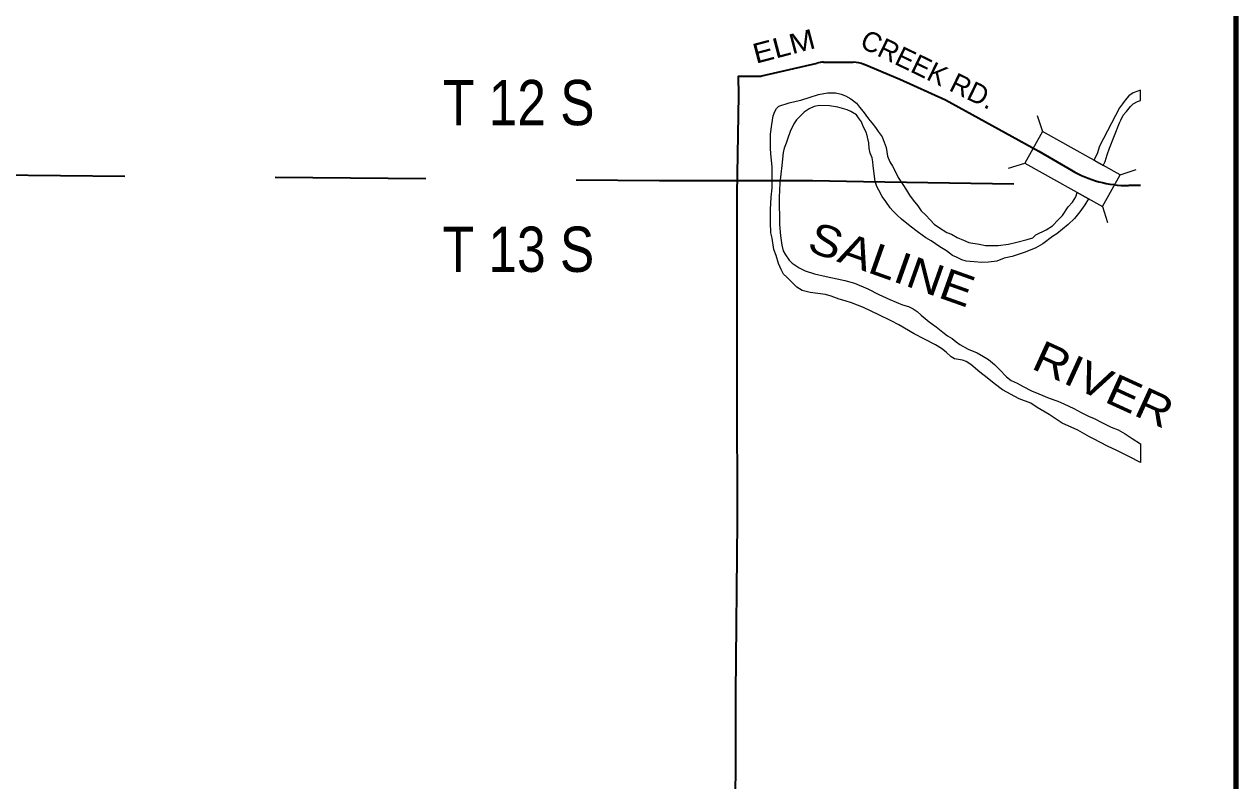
# Model space of a CAD drawing. Extents: x 216.56 to 220.49, y 46.02 to 49.94.
# Drawn here: x 219.64 to 220.445, y 46.839 to 47.343 of the extents above; entities that cross this region are included whole.
import ezdxf
from ezdxf.enums import TextEntityAlignment as Align

# ---------------------------------------------------------------- set-up
doc = ezdxf.new("R2010")
doc.units = 0
doc.header["$LTSCALE"] = 0.0075
doc.linetypes.add('DOT_DASHED', pattern=[7.7, 5, -1.2, 0.3, -1.2])
for name, color, linetype, lineweight in [('14', 7, 'Continuous', 35), ('2', 7, 'DOT_DASHED', 35), ('21', 7, 'Continuous', 13), ('25', 7, 'Continuous', 25), ('48', 7, 'Continuous', 106)]:
    doc.layers.add(name, color=color, linetype=linetype, lineweight=lineweight)
for name, color, linetype in [('29', 7, 'Continuous'), ('46', 7, 'Continuous'), ('49', 7, 'Continuous')]:
    doc.layers.add(name, color=color, linetype=linetype)

msp = doc.modelspace()

# ---------------------------------------------------------------- linework, layer by layer
at = {"layer": '14'}
for p, q in [((220.130303, 47.308144), (220.167045, 47.316667)), ((220.171212, 47.317235), (220.191098, 47.317235)), ((220.382008, 47.235227), (220.374242, 47.235227))]:
    msp.add_line(p, q, dxfattribs=at)
for points in [[(220.198295, 47.315909), (220.222159, 47.306061), (220.252462, 47.292235)], [(220.113068, 46.333144), (220.1125, 46.457197), (220.112689, 46.55322), (220.113636, 46.67822), (220.113636, 46.748485), (220.112689, 46.78125), (220.113068, 46.897538), (220.114205, 47.011932), (220.114015, 47.101894), (220.113826, 47.229545), (220.114962, 47.295265), (220.114773, 47.307955), (220.12803, 47.307955)], [(220.252462, 47.292235), (220.314583, 47.258144), (220.336174, 47.245455)]]:
    msp.add_lwpolyline(points, dxfattribs=at)
for centre, radius, start, end in [((220.171207, 47.298295), 0.018939, 90, 102.94084), ((220.191126, 47.298295), 0.018939, 67.93865, 90), ((220.128074, 47.317424), 0.00947, 270, 283.57989), ((220.374152, 47.310985), 0.075758, 239.92063, 270)]:
    msp.add_arc(centre, radius, start, end, dxfattribs=at)
at = {"layer": '2'}
msp.add_line((219.406818, 47.244129), (220.062311, 47.238636), dxfattribs=at)
msp.add_lwpolyline([(220.062311, 47.238636), (220.15, 47.238636), (220.164015, 47.238636), (220.197917, 47.238068), (220.330871, 47.235795)], dxfattribs=at)
at = {"layer": '21'}
for p, q in [((220.313447, 47.281818), (220.316856, 47.271212)), ((220.294318, 47.24678), (220.305114, 47.250189)), ((220.368561, 47.242424), (220.379167, 47.245833)), ((220.356818, 47.221402), (220.360227, 47.210795))]:
    msp.add_line(p, q, dxfattribs=at)
msp.add_lwpolyline([(220.368561, 47.242424), (220.316856, 47.271212), (220.305114, 47.250189), (220.356818, 47.221402)], close=True, dxfattribs=at)
at = {"layer": '25'}
for points in [[(220.368182, 47.277083), (220.368939, 47.278788), (220.370644, 47.282008), (220.372727, 47.28447), (220.375379, 47.287879), (220.377273, 47.289583), (220.380114, 47.291098), (220.382008, 47.291856), (220.382008, 47.298674)], [(220.382008, 47.298674), (220.379735, 47.297917), (220.377273, 47.29697)], [(220.136174, 47.259848), (220.136174, 47.269508), (220.136932, 47.275758), (220.137879, 47.281629), (220.139015, 47.28447), (220.139962, 47.286553), (220.141667, 47.288068), (220.148485, 47.290341)], [(220.148485, 47.290341), (220.15303, 47.291288), (220.15625, 47.292045), (220.1625, 47.293939), (220.167992, 47.295833), (220.173864, 47.29697), (220.179356, 47.29697), (220.182955, 47.296023), (220.185985, 47.294886), (220.189394, 47.292992), (220.193182, 47.290152), (220.195265, 47.287311)], [(220.377273, 47.29697), (220.374432, 47.294886), (220.37197, 47.292045), (220.370076, 47.289583), (220.368182, 47.286932)], [(220.193182, 47.282197), (220.189583, 47.28447), (220.187121, 47.285606), (220.180871, 47.287311), (220.175379, 47.288258), (220.16875, 47.288447), (220.165152, 47.287879), (220.161742, 47.286174), (220.158523, 47.284091), (220.155492, 47.28125), (220.153409, 47.278977), (220.151515, 47.276326)], [(220.201515, 47.263636), (220.199811, 47.270265), (220.197727, 47.274621), (220.196591, 47.277652), (220.194697, 47.280303), (220.193182, 47.282197)], [(220.195265, 47.287311), (220.197727, 47.28447), (220.201326, 47.279545), (220.203409, 47.277083), (220.205871, 47.273864), (220.207765, 47.271212), (220.210227, 47.267614), (220.211553, 47.264015)], [(220.368182, 47.286932), (220.354735, 47.261364), (220.35322, 47.25625), (220.351136, 47.252083), (220.357386, 47.248674)], [(220.151515, 47.276326), (220.149053, 47.271212), (220.147348, 47.266098), (220.146402, 47.263447), (220.145265, 47.260038), (220.144508, 47.257197)], [(220.357386, 47.248674), (220.358712, 47.251326), (220.360038, 47.255682), (220.361553, 47.260227), (220.368182, 47.277083)], [(220.136553, 47.227462), (220.137121, 47.233712), (220.137121, 47.240909), (220.137121, 47.247538), (220.136364, 47.256629), (220.136174, 47.259848)], [(220.205682, 47.238068), (220.204356, 47.248485), (220.204167, 47.250947), (220.203598, 47.253598), (220.202273, 47.256818), (220.201705, 47.259848), (220.201515, 47.263636)], [(220.211553, 47.264015), (220.212879, 47.260606), (220.213826, 47.254735), (220.21553, 47.251136), (220.217235, 47.248106), (220.219129, 47.244318), (220.221023, 47.24053)], [(220.144508, 47.257197), (220.143561, 47.248674), (220.142235, 47.237121), (220.141856, 47.227273)], [(220.217424, 47.218371), (220.21572, 47.220455), (220.212689, 47.224621), (220.210417, 47.22803), (220.208144, 47.232197), (220.206818, 47.234659), (220.205682, 47.238068)], [(220.221023, 47.24053), (220.224053, 47.235985), (220.226515, 47.232197), (220.228409, 47.228977), (220.230871, 47.225568), (220.234091, 47.22178), (220.236364, 47.218561)], [(220.137121, 47.200189), (220.136364, 47.203788), (220.135985, 47.210606), (220.136174, 47.219318), (220.136553, 47.227462)], [(220.141856, 47.227273), (220.142045, 47.20928), (220.142614, 47.201894)], [(220.323485, 47.208523), (220.327462, 47.2125), (220.330303, 47.215341), (220.334091, 47.221212), (220.336932, 47.224242), (220.339015, 47.227841), (220.339962, 47.230682), (220.347538, 47.226515)], [(220.347538, 47.226515), (220.345076, 47.222348), (220.341667, 47.217803), (220.338258, 47.213447), (220.333902, 47.20947)], [(220.223106, 47.212879), (220.220265, 47.21553), (220.217424, 47.218371)], [(220.236364, 47.218561), (220.239394, 47.21553), (220.242235, 47.2125), (220.244886, 47.209659), (220.247727, 47.207576), (220.253409, 47.203977), (220.256439, 47.202841), (220.260227, 47.200758), (220.264394, 47.198864), (220.267992, 47.197348), (220.274811, 47.196212)], [(220.25303, 47.191856), (220.248674, 47.194508), (220.242803, 47.198485), (220.239394, 47.200568), (220.23447, 47.203977), (220.228977, 47.208333), (220.223106, 47.212879)], [(220.333902, 47.20947), (220.326515, 47.20322), (220.323674, 47.201326), (220.317235, 47.196591), (220.3125, 47.19375), (220.305492, 47.190909)], [(220.142614, 47.201894), (220.143561, 47.195644), (220.144508, 47.191856), (220.146023, 47.189205), (220.148485, 47.185606), (220.150568, 47.183712)], [(220.310417, 47.200568), (220.3125, 47.202462), (220.319318, 47.205871), (220.323485, 47.208523)], [(220.149621, 47.171591), (220.14697, 47.174242), (220.144697, 47.176326), (220.143182, 47.179356), (220.141477, 47.183333), (220.139773, 47.188826), (220.138258, 47.192803), (220.137121, 47.200189)], [(220.274811, 47.196212), (220.278977, 47.195455), (220.2875, 47.195455), (220.294318, 47.196402), (220.299811, 47.197538), (220.306818, 47.199432), (220.310417, 47.200568)], [(220.305492, 47.190909), (220.29678, 47.188068), (220.291477, 47.186932), (220.286553, 47.185038), (220.281061, 47.18428), (220.276515, 47.184091), (220.271591, 47.18447), (220.266288, 47.185038), (220.263258, 47.185985), (220.259848, 47.187689), (220.257008, 47.188826), (220.25303, 47.191856)], [(220.150568, 47.183712), (220.155114, 47.180492), (220.159091, 47.178598), (220.165341, 47.176515), (220.173106, 47.174811), (220.180492, 47.173295), (220.185606, 47.172159), (220.191856, 47.170265)], [(220.189962, 47.157386), (220.185795, 47.158712), (220.181818, 47.159659), (220.176515, 47.161742), (220.172538, 47.162879), (220.167614, 47.163447), (220.1625, 47.164205), (220.157197, 47.16553), (220.153598, 47.167614), (220.149621, 47.171591)], [(220.191856, 47.170265), (220.200758, 47.166667), (220.208144, 47.162879), (220.21553, 47.15947), (220.223864, 47.156061), (220.227841, 47.154924), (220.230871, 47.15322), (220.233523, 47.151515)], [(220.216288, 47.145265), (220.208144, 47.149242), (220.197917, 47.154167), (220.189962, 47.157386)], [(220.258523, 47.120076), (220.25625, 47.121402), (220.252841, 47.124432), (220.249811, 47.126894), (220.245833, 47.129356), (220.238447, 47.133144), (220.231629, 47.136742), (220.221402, 47.142614), (220.216288, 47.145265)], [(220.233523, 47.151515), (220.236364, 47.149053), (220.241667, 47.144697), (220.246212, 47.141288), (220.250568, 47.137879), (220.253788, 47.135417), (220.256818, 47.133523), (220.25947, 47.131439), (220.261932, 47.129545)], [(220.261932, 47.129545), (220.267614, 47.126515), (220.273485, 47.124053), (220.277652, 47.121591), (220.281061, 47.119508), (220.285038, 47.116288), (220.288447, 47.112879), (220.292992, 47.108144), (220.296212, 47.105682), (220.3, 47.103788), (220.303977, 47.101705)], [(220.290341, 47.099432), (220.284848, 47.103598), (220.280114, 47.107386), (220.275379, 47.111174), (220.269318, 47.116288), (220.266098, 47.118182), (220.263636, 47.119129), (220.258523, 47.120076)], [(220.321402, 47.082955), (220.313447, 47.087689), (220.309091, 47.09053), (220.301326, 47.093371), (220.290341, 47.099432)], [(220.303977, 47.101705), (220.309659, 47.098674), (220.314583, 47.09678), (220.321402, 47.093939), (220.327083, 47.091856), (220.331061, 47.090152)], [(220.331061, 47.090152), (220.337689, 47.087121), (220.342614, 47.08428), (220.347917, 47.081629), (220.350758, 47.080492)], [(220.350758, 47.066856), (220.348106, 47.068182), (220.340341, 47.072538), (220.329924, 47.077273), (220.321402, 47.082955)], [(220.350758, 47.080492), (220.357197, 47.077273), (220.362689, 47.074621), (220.367235, 47.072727), (220.37197, 47.070076), (220.376515, 47.067045), (220.382008, 47.063447), (220.382008, 47.051136)], [(220.382008, 47.051136), (220.374811, 47.054924), (220.366288, 47.059091), (220.360227, 47.061932), (220.350758, 47.066856)]]:
    msp.add_lwpolyline(points, dxfattribs=at)
at = {"layer": '48'}
msp.add_lwpolyline([(216.562879, 46.060417), (216.562879, 49.942992), (220.445455, 49.942992), (220.445455, 46.060417)], close=True, dxfattribs=at)

# ---------------------------------------------------------------- texts
at = {"layer": '29', "width": 1.15}
for s, rotation, p in [('SALINE', 340.463, (220.213183, 47.173065)), ('RIVER', 335.501, (220.353256, 47.09363))]:
    msp.add_text(s, height=0.02083, rotation=rotation, dxfattribs=at).set_placement(p, align=Align.CENTER)
at = {"layer": '46', "width": 0.85}
for s, p in [('T 12 S', (219.968655, 47.275379)), ('T 13 S', (219.968466, 47.177841))]:
    msp.add_text(s, height=0.03011, dxfattribs=at).set_placement(p, align=Align.CENTER)
at = {"layer": '49', "width": 1.15}
msp.add_text('ELM', height=0.01326, rotation=14.714, dxfattribs=at).set_placement((220.146612, 47.321516), align=Align.CENTER)
at = {"layer": '49'}
msp.add_text('CREEK RD.', height=0.01326, rotation=334.132, dxfattribs=at).set_placement((220.238112, 47.30652), align=Align.CENTER)

doc.saveas('drawing.dxf')
